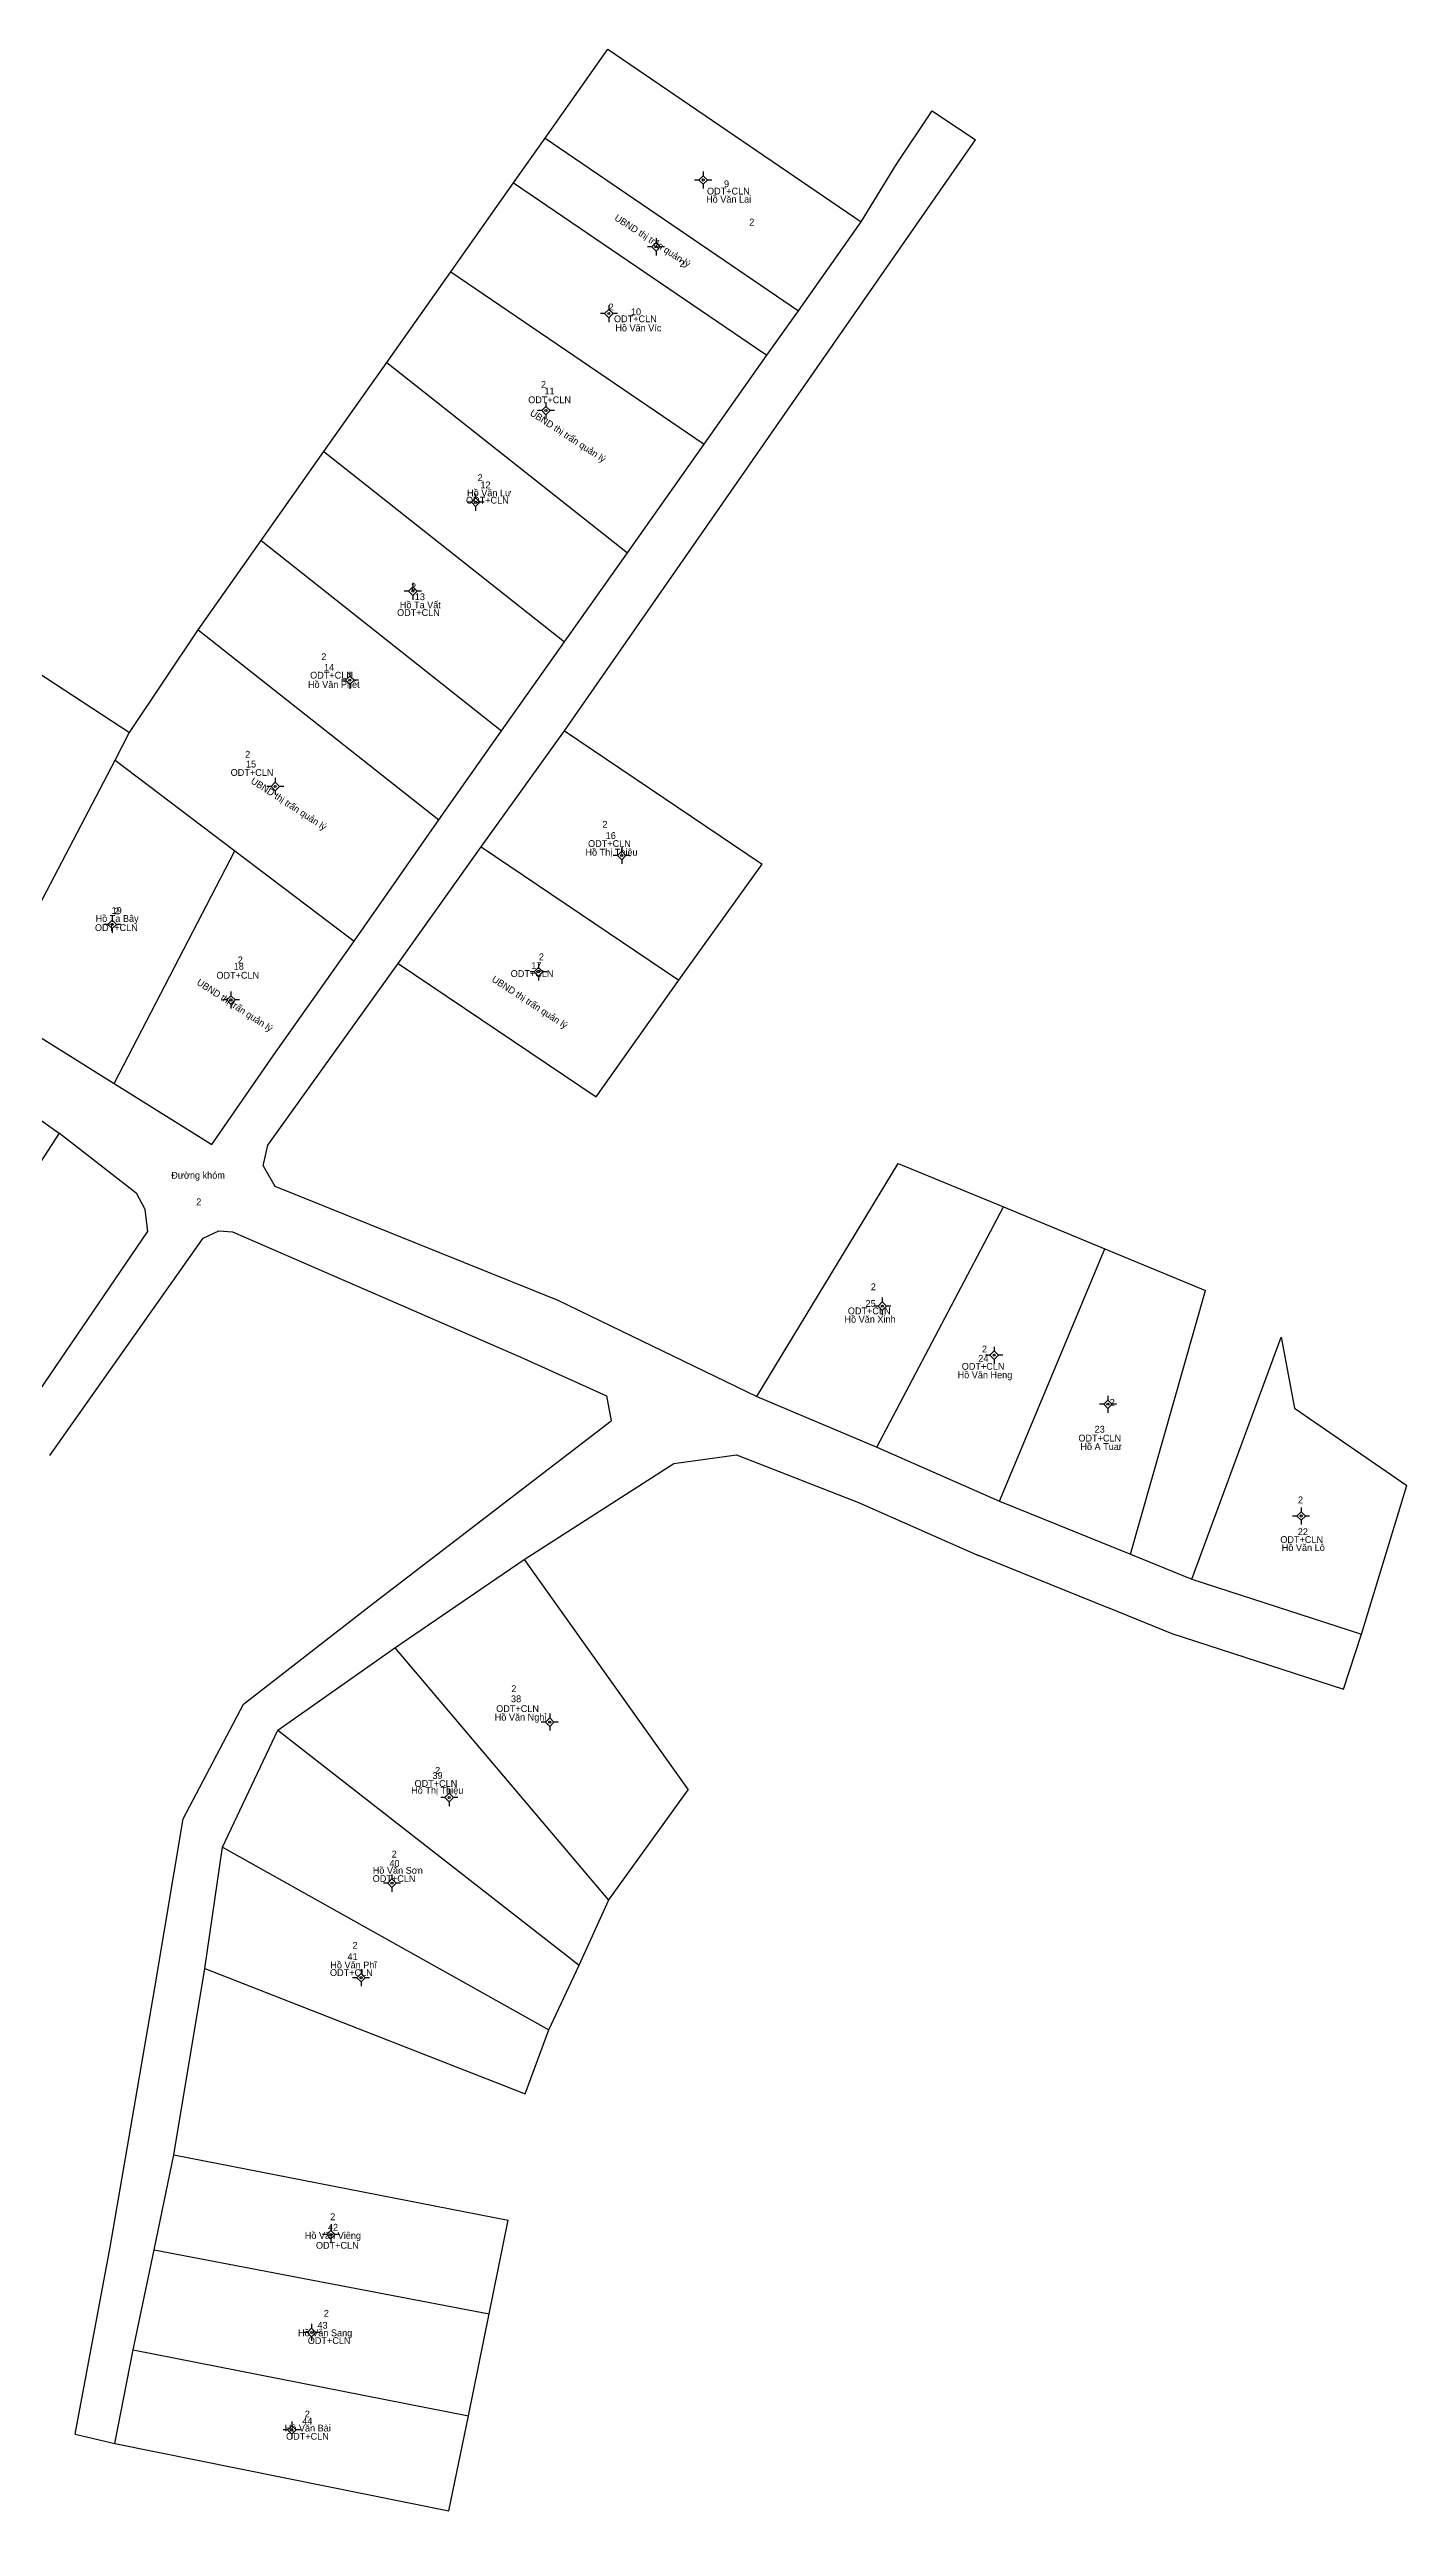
# Model space of a CAD drawing. Extents: x 535604 to 536043, y 1839074 to 1839455.
# Drawn here: x 535843.5 to 536042.7, y 1839094 to 1839455.4 of the extents above; entities that cross this region are included whole.
import ezdxf

# ---------------------------------------------------------------- set-up
doc = ezdxf.new("R2010")
doc.units = 0
for name, color, linetype in [('Level 10', 7, 'Continuous'), ('Level 11', 7, 'Continuous'), ('Level 16', 7, 'Continuous'), ('Level 17', 7, 'Continuous'), ('Level 18', 7, 'Continuous'), ('Level 19', 7, 'Continuous')]:
    doc.layers.add(name, color=color, linetype=linetype)

msp = doc.modelspace()

# ---------------------------------------------------------------- linework, layer by layer
at = {"layer": 'Level 10'}
for p, q in [((535916.26, 1839442.27), (535925.49, 1839455.35)), ((535925.49, 1839455.35), (535962.68, 1839430.02)), ((535967.85, 1839438.5), (535973.1, 1839446.32)), ((535973.1, 1839446.32), (535979.42, 1839442.03)), ((535911.65, 1839435.73), (535916.26, 1839442.27)), ((535916.26, 1839442.27), (535953.45, 1839416.96)), ((535919.13, 1839355.3), (535979.42, 1839442.03)), ((535902.43, 1839422.66), (535911.65, 1839435.73)), ((535911.65, 1839435.73), (535948.83, 1839410.42)), ((535962.68, 1839430.02), (535967.85, 1839438.5)), ((535953.45, 1839416.96), (535962.68, 1839430.02)), ((535893.05, 1839409.36), (535902.43, 1839422.66)), ((535902.43, 1839422.66), (535939.6, 1839397.35)), ((535948.83, 1839410.42), (535953.45, 1839416.96)), ((535939.6, 1839397.35), (535948.83, 1839410.42)), ((535883.82, 1839396.29), (535893.05, 1839409.36)), ((535893.05, 1839409.36), (535928.35, 1839381.42)), ((535874.6, 1839383.21), (535883.82, 1839396.29)), ((535883.82, 1839396.29), (535919.12, 1839368.35)), ((535928.35, 1839381.42), (535939.6, 1839397.35)), ((535865.37, 1839370.13), (535874.6, 1839383.21)), ((535874.6, 1839383.21), (535909.89, 1839355.27)), ((535919.12, 1839368.35), (535928.35, 1839381.42)), ((535855.27, 1839355.02), (535865.37, 1839370.13)), ((535865.37, 1839370.13), (535900.66, 1839342.21)), ((535909.89, 1839355.27), (535919.12, 1839368.35)), ((535841.67, 1839363.96), (535855.27, 1839355.02)), ((535853.17, 1839351), (535855.24, 1839354.97)), ((535855.24, 1839354.97), (535855.27, 1839355.02)), ((535900.66, 1839342.21), (535909.89, 1839355.27)), ((535906.88, 1839338.24), (535919.13, 1839355.3)), ((535919.13, 1839355.3), (535948.15, 1839335.73)), ((535834.41, 1839315.15), (535853.17, 1839351)), ((535853.17, 1839351), (535870.72, 1839337.69)), ((535888.23, 1839324.41), (535900.66, 1839342.21)), ((535853.03, 1839303.51), (535870.72, 1839337.69)), ((535870.72, 1839337.69), (535888.23, 1839324.41)), ((535894.73, 1839321.11), (535906.88, 1839338.24)), ((535906.88, 1839338.24), (535935.89, 1839318.68)), ((535935.89, 1839318.68), (535948.15, 1839335.73)), ((535876.47, 1839307.72), (535888.23, 1839324.41)), ((535875.6, 1839294.44), (535894.73, 1839321.11)), ((535894.73, 1839321.11), (535923.75, 1839301.54)), ((535923.75, 1839301.54), (535935.89, 1839318.68)), ((535834.41, 1839315.15), (535853.03, 1839303.51)), ((535830.3, 1839306.6), (535844.95, 1839296.23)), ((535867.38, 1839294.54), (535876.47, 1839307.72)), ((535853.03, 1839303.51), (535867.38, 1839294.54)), ((535823.25, 1839262.76), (535844.99, 1839296.2)), ((535844.95, 1839296.23), (535844.99, 1839296.2)), ((535844.99, 1839296.2), (535856.26, 1839287.44)), ((535874.91, 1839291.4), (535875.6, 1839294.44)), ((535874.91, 1839291.4), (535876.61, 1839288.44)), ((535947.35, 1839257.58), (535968.1, 1839291.78)), ((535968.1, 1839291.78), (535983.53, 1839285.39)), ((535856.26, 1839287.44), (535857.55, 1839285.04)), ((535876.61, 1839288.44), (535918.15, 1839271.71)), ((535857.55, 1839285.04), (535857.92, 1839281.74)), ((535964.94, 1839250.1), (535983.53, 1839285.39)), ((535983.53, 1839285.39), (535998.4, 1839279.23)), ((535838.12, 1839252.62), (535857.92, 1839281.74)), ((535843.58, 1839248.89), (535866.09, 1839280.81)), ((535866.09, 1839280.81), (535868.4, 1839281.89)), ((535868.4, 1839281.89), (535870.38, 1839281.73)), ((535870.38, 1839281.73), (535912.73, 1839263.31)), ((535982.94, 1839242.2), (535998.4, 1839279.23)), ((535998.4, 1839279.23), (536013.18, 1839273.11)), ((536002.17, 1839234.4), (536013.18, 1839273.11)), ((535918.15, 1839271.71), (535947.35, 1839257.58)), ((536011.18, 1839230.76), (536024.31, 1839266.26)), ((536024.31, 1839266.26), (536026.27, 1839255.84)), ((535912.73, 1839263.31), (535925.26, 1839257.63)), ((535925.26, 1839257.63), (535925.98, 1839253.99)), ((535947.35, 1839257.58), (535964.94, 1839250.1)), ((536026.27, 1839255.84), (536042.73, 1839244.51)), ((535890.46, 1839226.75), (535925.98, 1839253.99)), ((535913.21, 1839233.61), (535935.18, 1839247.74)), ((535935.18, 1839247.74), (535944.37, 1839248.97)), ((535944.37, 1839248.97), (535962.28, 1839241.98)), ((535964.94, 1839250.1), (535982.94, 1839242.2)), ((536036.08, 1839222.65), (536042.73, 1839244.51)), ((535962.28, 1839241.98), (535980, 1839234.16)), ((535982.94, 1839242.2), (536002.17, 1839234.4)), ((535894.2, 1839220.66), (535913.21, 1839233.61)), ((535913.21, 1839233.61), (535937.28, 1839199.82)), ((535979.75, 1839234.32), (535998.98, 1839226.52)), ((536002.17, 1839234.4), (536011.18, 1839230.76)), ((536011.18, 1839230.76), (536036.08, 1839222.65)), ((535872.01, 1839212.4), (535890.46, 1839226.75)), ((535998.99, 1839226.52), (536008.27, 1839222.77)), ((536008.27, 1839222.77), (536033.45, 1839214.57)), ((536033.45, 1839214.57), (536036.08, 1839222.65)), ((535877.05, 1839208.57), (535894.2, 1839220.66)), ((535894.2, 1839220.66), (535925.58, 1839183.63)), ((535863.17, 1839195.53), (535872.01, 1839212.4)), ((535868.94, 1839191.37), (535877.05, 1839208.57)), ((535877.05, 1839208.57), (535921.27, 1839174.06)), ((535925.61, 1839183.66), (535937.28, 1839199.82)), ((535859, 1839170.76), (535863.17, 1839195.53)), ((535866.34, 1839173.56), (535868.94, 1839191.37)), ((535868.94, 1839191.37), (535916.8, 1839164.56)), ((535921.27, 1839174.06), (535925.61, 1839183.66)), ((535925.58, 1839183.63), (535925.61, 1839183.66)), ((535861.8, 1839146.23), (535866.34, 1839173.56)), ((535866.34, 1839173.56), (535913.33, 1839155.18)), ((535916.8, 1839164.56), (535921.27, 1839174.06)), ((535852.44, 1839132.67), (535859, 1839170.76)), ((535913.33, 1839155.18), (535916.8, 1839164.56)), ((535858.89, 1839132.28), (535861.8, 1839146.23)), ((535861.8, 1839146.23), (535910.87, 1839136.64)), ((535908.06, 1839122.87), (535910.87, 1839136.64)), ((535847.29, 1839105.24), (535852.44, 1839132.67)), ((535855.8, 1839117.6), (535858.89, 1839132.28)), ((535858.89, 1839132.28), (535908.06, 1839122.87)), ((535905.01, 1839107.93), (535908.06, 1839122.87)), ((535853.15, 1839103.85), (535855.8, 1839117.6)), ((535855.8, 1839117.6), (535905.01, 1839107.93)), ((535902.15, 1839093.97), (535905.01, 1839107.93)), ((535847.29, 1839105.24), (535853.15, 1839103.85)), ((535853.15, 1839103.85), (535902.15, 1839093.97))]:
    msp.add_line(p, q, dxfattribs=at)
at = {"layer": 'Level 11'}
for p, q in [((535938.84, 1839436.15), (535938.22, 1839436.15)), ((535939.47, 1839436.78), (535938.84, 1839436.15)), ((535938.84, 1839436.15), (535939.47, 1839435.53)), ((535939.47, 1839437.4), (535939.47, 1839436.78)), ((535940.09, 1839436.15), (535939.47, 1839436.78)), ((535939.47, 1839435.53), (535940.09, 1839436.15)), ((535939.47, 1839435.53), (535939.47, 1839434.9)), ((535940.72, 1839436.15), (535940.09, 1839436.15)), ((535931.92, 1839426.34), (535931.3, 1839426.34)), ((535932.55, 1839426.97), (535931.92, 1839426.34)), ((535931.92, 1839426.34), (535932.55, 1839425.72)), ((535932.55, 1839427.59), (535932.55, 1839426.97)), ((535933.17, 1839426.34), (535932.55, 1839426.97)), ((535932.55, 1839425.72), (535933.17, 1839426.34)), ((535932.55, 1839425.72), (535932.55, 1839425.09)), ((535933.8, 1839426.34), (535933.17, 1839426.34)), ((535925.63, 1839417.16), (535925, 1839416.54)), ((535925.63, 1839417.79), (535925.63, 1839417.16)), ((535926.25, 1839416.54), (535925.63, 1839417.16)), ((535925, 1839416.54), (535924.38, 1839416.54)), ((535925, 1839416.54), (535925.63, 1839415.91)), ((535925.63, 1839415.91), (535926.25, 1839416.54)), ((535925.63, 1839415.91), (535925.63, 1839415.29)), ((535926.88, 1839416.54), (535926.25, 1839416.54)), ((535916.4, 1839402.92), (535915.78, 1839402.3)), ((535916.4, 1839403.55), (535916.4, 1839402.92)), ((535917.03, 1839402.3), (535916.4, 1839402.92)), ((535915.78, 1839402.3), (535915.15, 1839402.3)), ((535915.78, 1839402.3), (535916.4, 1839401.67)), ((535916.4, 1839401.67), (535917.03, 1839402.3)), ((535916.4, 1839401.67), (535916.4, 1839401.05)), ((535917.65, 1839402.3), (535917.03, 1839402.3)), ((535905.46, 1839388.85), (535904.83, 1839388.85)), ((535906.08, 1839389.48), (535905.46, 1839388.85)), ((535905.46, 1839388.85), (535906.08, 1839388.23)), ((535906.08, 1839390.1), (535906.08, 1839389.48)), ((535906.71, 1839388.85), (535906.08, 1839389.48)), ((535906.08, 1839388.23), (535906.71, 1839388.85)), ((535906.08, 1839388.23), (535906.08, 1839387.6)), ((535907.33, 1839388.85), (535906.71, 1839388.85)), ((535896.23, 1839375.78), (535895.61, 1839375.78)), ((535896.86, 1839376.4), (535896.23, 1839375.78)), ((535896.23, 1839375.78), (535896.86, 1839375.15)), ((535896.86, 1839377.03), (535896.86, 1839376.4)), ((535897.48, 1839375.78), (535896.86, 1839376.4)), ((535896.86, 1839375.15), (535897.48, 1839375.78)), ((535896.86, 1839375.15), (535896.86, 1839374.53)), ((535898.11, 1839375.78), (535897.48, 1839375.78)), ((535887.63, 1839363.33), (535887, 1839362.71)), ((535887.63, 1839363.96), (535887.63, 1839363.33)), ((535888.25, 1839362.71), (535887.63, 1839363.33)), ((535887, 1839362.71), (535886.38, 1839362.71)), ((535887, 1839362.71), (535887.63, 1839362.08)), ((535887.63, 1839362.08), (535888.25, 1839362.71)), ((535887.63, 1839362.08), (535887.63, 1839361.46)), ((535888.88, 1839362.71), (535888.25, 1839362.71)), ((535876.67, 1839348.37), (535876.67, 1839347.74)), ((535876.05, 1839347.12), (535875.42, 1839347.12)), ((535876.67, 1839347.74), (535876.05, 1839347.12)), ((535876.05, 1839347.12), (535876.67, 1839346.49)), ((535877.3, 1839347.12), (535876.67, 1839347.74)), ((535876.67, 1839346.49), (535877.3, 1839347.12)), ((535876.67, 1839346.49), (535876.67, 1839345.87)), ((535877.92, 1839347.12), (535877.3, 1839347.12)), ((535927.51, 1839337.61), (535926.89, 1839336.99)), ((535927.51, 1839338.24), (535927.51, 1839337.61)), ((535928.14, 1839336.99), (535927.51, 1839337.61)), ((535926.89, 1839336.99), (535926.26, 1839336.99)), ((535926.89, 1839336.99), (535927.51, 1839336.36)), ((535927.51, 1839336.36), (535928.14, 1839336.99)), ((535927.51, 1839336.36), (535927.51, 1839335.74)), ((535928.76, 1839336.99), (535928.14, 1839336.99)), ((535852.12, 1839326.87), (535851.49, 1839326.87)), ((535852.74, 1839327.49), (535852.12, 1839326.87)), ((535852.12, 1839326.87), (535852.74, 1839326.24)), ((535852.74, 1839328.12), (535852.74, 1839327.49)), ((535853.37, 1839326.87), (535852.74, 1839327.49)), ((535852.74, 1839326.24), (535853.37, 1839326.87)), ((535853.99, 1839326.87), (535853.37, 1839326.87)), ((535852.74, 1839326.24), (535852.74, 1839325.62)), ((535914.69, 1839319.89), (535914.06, 1839319.89)), ((535915.31, 1839320.52), (535914.69, 1839319.89)), ((535914.69, 1839319.89), (535915.31, 1839319.27)), ((535915.31, 1839321.14), (535915.31, 1839320.52)), ((535915.94, 1839319.89), (535915.31, 1839320.52)), ((535915.31, 1839319.27), (535915.94, 1839319.89)), ((535916.56, 1839319.89), (535915.94, 1839319.89)), ((535870.17, 1839316.4), (535869.55, 1839315.77)), ((535870.17, 1839317.02), (535870.17, 1839316.4)), ((535870.8, 1839315.77), (535870.17, 1839316.4)), ((535915.31, 1839319.27), (535915.31, 1839318.64)), ((535869.55, 1839315.77), (535868.92, 1839315.77)), ((535869.55, 1839315.77), (535870.17, 1839315.15)), ((535870.17, 1839315.15), (535870.8, 1839315.77)), ((535870.17, 1839315.15), (535870.17, 1839314.52)), ((535871.42, 1839315.77), (535870.8, 1839315.77)), ((535965.14, 1839270.82), (535964.51, 1839270.82)), ((535965.76, 1839271.44), (535965.14, 1839270.82)), ((535965.14, 1839270.82), (535965.76, 1839270.19)), ((535965.76, 1839272.07), (535965.76, 1839271.44)), ((535966.39, 1839270.82), (535965.76, 1839271.44)), ((535965.76, 1839270.19), (535966.39, 1839270.82)), ((535965.76, 1839270.19), (535965.76, 1839269.57)), ((535967.01, 1839270.82), (535966.39, 1839270.82)), ((535981.56, 1839263.62), (535980.93, 1839263.62)), ((535982.18, 1839264.25), (535981.56, 1839263.62)), ((535981.56, 1839263.62), (535982.18, 1839263)), ((535982.18, 1839264.87), (535982.18, 1839264.25)), ((535982.81, 1839263.62), (535982.18, 1839264.25)), ((535982.18, 1839263), (535982.81, 1839263.62)), ((535982.18, 1839263), (535982.18, 1839262.37)), ((535983.43, 1839263.62), (535982.81, 1839263.62)), ((535998.26, 1839256.42), (535997.63, 1839256.42)), ((535998.88, 1839257.04), (535998.26, 1839256.42)), ((535998.26, 1839256.42), (535998.88, 1839255.79)), ((535998.88, 1839257.67), (535998.88, 1839257.04)), ((535999.51, 1839256.42), (535998.88, 1839257.04)), ((535998.88, 1839255.79), (535999.51, 1839256.42)), ((535998.88, 1839255.79), (535998.88, 1839255.17)), ((536000.13, 1839256.42), (535999.51, 1839256.42)), ((536026.6, 1839240.01), (536025.97, 1839240.01)), ((536027.22, 1839240.64), (536026.6, 1839240.01)), ((536026.6, 1839240.01), (536027.22, 1839239.39)), ((536027.22, 1839241.26), (536027.22, 1839240.64)), ((536027.85, 1839240.01), (536027.22, 1839240.64)), ((536027.22, 1839239.39), (536027.85, 1839240.01)), ((536028.47, 1839240.01), (536027.85, 1839240.01)), ((536027.22, 1839239.39), (536027.22, 1839238.76)), ((535916.95, 1839211), (535916.95, 1839210.38)), ((535916.32, 1839209.75), (535915.7, 1839209.75)), ((535916.95, 1839210.38), (535916.32, 1839209.75)), ((535916.32, 1839209.75), (535916.95, 1839209.13)), ((535917.57, 1839209.75), (535916.95, 1839210.38)), ((535916.95, 1839209.13), (535917.57, 1839209.75)), ((535916.95, 1839209.13), (535916.95, 1839208.5)), ((535918.2, 1839209.75), (535917.57, 1839209.75)), ((535901.57, 1839198.68), (535900.95, 1839198.68)), ((535902.2, 1839199.31), (535901.57, 1839198.68)), ((535901.57, 1839198.68), (535902.2, 1839198.06)), ((535902.2, 1839199.93), (535902.2, 1839199.31)), ((535902.82, 1839198.68), (535902.2, 1839199.31)), ((535902.2, 1839198.06), (535902.82, 1839198.68)), ((535902.2, 1839198.06), (535902.2, 1839197.43)), ((535903.45, 1839198.68), (535902.82, 1839198.68)), ((535893.18, 1839186.11), (535892.55, 1839186.11)), ((535893.8, 1839186.74), (535893.18, 1839186.11)), ((535893.18, 1839186.11), (535893.8, 1839185.49)), ((535893.8, 1839187.36), (535893.8, 1839186.74)), ((535894.43, 1839186.11), (535893.8, 1839186.74)), ((535893.8, 1839185.49), (535894.43, 1839186.11)), ((535895.05, 1839186.11), (535894.43, 1839186.11)), ((535893.8, 1839185.49), (535893.8, 1839184.86)), ((535888.63, 1839172.23), (535888.01, 1839172.23)), ((535889.26, 1839172.86), (535888.63, 1839172.23)), ((535888.63, 1839172.23), (535889.26, 1839171.61)), ((535889.26, 1839173.48), (535889.26, 1839172.86)), ((535889.88, 1839172.23), (535889.26, 1839172.86)), ((535889.26, 1839171.61), (535889.88, 1839172.23)), ((535889.26, 1839171.61), (535889.26, 1839170.98)), ((535890.51, 1839172.23), (535889.88, 1839172.23)), ((535884.85, 1839135.14), (535884.22, 1839134.51)), ((535884.85, 1839135.76), (535884.85, 1839135.14)), ((535885.47, 1839134.51), (535884.85, 1839135.14)), ((535884.22, 1839134.51), (535883.6, 1839134.51)), ((535884.22, 1839134.51), (535884.85, 1839133.89)), ((535884.85, 1839133.89), (535885.47, 1839134.51)), ((535884.85, 1839133.89), (535884.85, 1839133.26)), ((535886.1, 1839134.51), (535885.47, 1839134.51)), ((535882.01, 1839120.78), (535881.38, 1839120.15)), ((535882.01, 1839121.4), (535882.01, 1839120.78)), ((535882.63, 1839120.15), (535882.01, 1839120.78)), ((535881.38, 1839120.15), (535880.76, 1839120.15)), ((535881.38, 1839120.15), (535882.01, 1839119.53)), ((535882.01, 1839119.53), (535882.63, 1839120.15)), ((535882.01, 1839119.53), (535882.01, 1839118.9)), ((535883.26, 1839120.15), (535882.63, 1839120.15)), ((535879.1, 1839106.45), (535878.47, 1839105.83)), ((535879.1, 1839107.08), (535879.1, 1839106.45)), ((535879.72, 1839105.83), (535879.1, 1839106.45)), ((535878.47, 1839105.83), (535877.85, 1839105.83)), ((535878.47, 1839105.83), (535879.1, 1839105.2)), ((535879.1, 1839105.2), (535879.72, 1839105.83)), ((535879.1, 1839105.2), (535879.1, 1839104.58)), ((535880.35, 1839105.83), (535879.72, 1839105.83))]:
    msp.add_line(p, q, dxfattribs=at)
for centre in [(535939.47, 1839436.15), (535932.55, 1839426.34), (535925.63, 1839416.54), (535916.4, 1839402.3), (535906.08, 1839388.85), (535896.86, 1839375.78), (535887.63, 1839362.71), (535876.67, 1839347.12), (535927.51, 1839336.99), (535852.74, 1839326.87), (535915.31, 1839319.89), (535870.17, 1839315.77), (535965.76, 1839270.82), (535982.18, 1839263.62), (535998.88, 1839256.42), (536027.22, 1839240.01), (535916.95, 1839209.75), (535902.2, 1839198.68), (535893.8, 1839186.11), (535889.26, 1839172.23), (535884.85, 1839134.51), (535882.01, 1839120.15), (535879.1, 1839105.83)]:
    msp.add_circle(centre, 0.15, dxfattribs=at)

# ---------------------------------------------------------------- texts
at = {"layer": 'Level 16'}
for s, p in [('Hồ Văn Lai', (535939.9, 1839432.83)), ('Hồ Văn Víc', (535926.58, 1839413.94)), ('Hồ Văn Lư', (535904.82, 1839389.71)), ('Hồ Ta Vất', (535894.95, 1839373.27)), ('Hồ Văn Phét', (535881.47, 1839361.59)), ('Hồ Thị Thiệu', (535922.19, 1839336.96)), ('Hồ Ta Bây', (535850.3, 1839327.23)), ('Đường khóm', (535861.41, 1839289.54)), ('Hồ Văn Xinh', (535960.21, 1839268.4)), ('Hồ Văn Heng', (535976.81, 1839260.23)), ('Hồ A Tuar', (535994.83, 1839249.71)), ('Hồ Văn Lô', (536024.38, 1839234.87)), ('Hồ Văn Nghỉ', (535908.88, 1839209.98)), ('Hồ Thị Thiệu', (535896.62, 1839199.24)), ('Hồ Văn Sơn', (535890.98, 1839187.49)), ('Hồ Văn Phĩ', (535884.75, 1839173.6)), ('Hồ Văn Viêng', (535881, 1839133.89)), ('Hồ Văn Sang', (535880.01, 1839119.59)), ('Hồ Văn Bài', (535878.06, 1839105.61))]:
    msp.add_text(s, height=1, dxfattribs=at).set_placement(p)
for p in [(535926.36, 1839430.35), (535913.94, 1839401.7), (535872.97, 1839347.69), (535865.05, 1839318.11), (535908.34, 1839318.57)]:
    msp.add_text('UBND thị trấn quản lý', height=1, rotation=326.8833, dxfattribs=at).set_placement(p)
at = {"layer": 'Level 17'}
for p in [(535940.03, 1839434.02), (535926.38, 1839415.27), (535913.79, 1839403.38), (535904.66, 1839388.64), (535894.55, 1839372.14), (535881.79, 1839362.95), (535870.12, 1839348.67), (535922.58, 1839338.23), (535850.21, 1839325.89), (535868.03, 1839318.9), (535911.22, 1839319.15), (535960.7, 1839269.63), (535977.42, 1839261.48), (535994.54, 1839250.95), (536024.17, 1839236.05), (535909.09, 1839211.23), (535897.11, 1839200.25), (535890.97, 1839186.28), (535884.7, 1839172.47), (535882.64, 1839132.44), (535881.44, 1839118.45), (535878.26, 1839104.4)]:
    msp.add_text('ODT+CLN', height=1, dxfattribs=at).set_placement(p)
at = {"layer": 'Level 18'}
for s, p in [('9', (535942.53, 1839435.09)), ('10', (535928.87, 1839416.3)), ('11', (535916.18, 1839404.67)), ('12', (535906.78, 1839390.89)), ('13', (535897.15, 1839374.47)), ('14', (535883.82, 1839364.1)), ('15', (535872.37, 1839349.9)), ('16', (535925.17, 1839339.41)), ('19', (535852.65, 1839328.41)), ('18', (535870.57, 1839320.21)), ('17', (535914.25, 1839320.32)), ('25', (535963.31, 1839270.71)), ('24', (535979.85, 1839262.66)), ('23', (535996.92, 1839252.25)), ('22', (536026.74, 1839237.21)), ('38', (535911.27, 1839212.67)), ('39', (535899.74, 1839201.41)), ('40', (535893.42, 1839188.5)), ('41', (535887.27, 1839174.82)), ('42', (535884.4, 1839135.09)), ('43', (535882.86, 1839120.7)), ('44', (535880.63, 1839106.62))]:
    msp.add_text(s, height=1, dxfattribs=at).set_placement(p)
at = {"layer": 'Level 19'}
for p in [(535946.23, 1839429.46), (535935.99, 1839423.39), (535925.6, 1839417.01), (535915.67, 1839405.65), (535906.37, 1839391.96), (535896.6, 1839375.93), (535883.42, 1839365.66), (535872.25, 1839351.34), (535924.68, 1839341.06), (535853.02, 1839328.32), (535871.17, 1839321.15), (535915.36, 1839321.6), (535865.08, 1839285.63), (535964.07, 1839273.16), (535980.38, 1839264.02), (535999.14, 1839256.2), (536026.77, 1839241.88), (535911.31, 1839214.16), (535900.13, 1839202.17), (535893.76, 1839189.87), (535888.01, 1839176.48), (535884.74, 1839136.63), (535883.8, 1839122.46), (535881, 1839107.67)]:
    msp.add_text('2', height=1, dxfattribs=at).set_placement(p)

doc.saveas('drawing.dxf')
